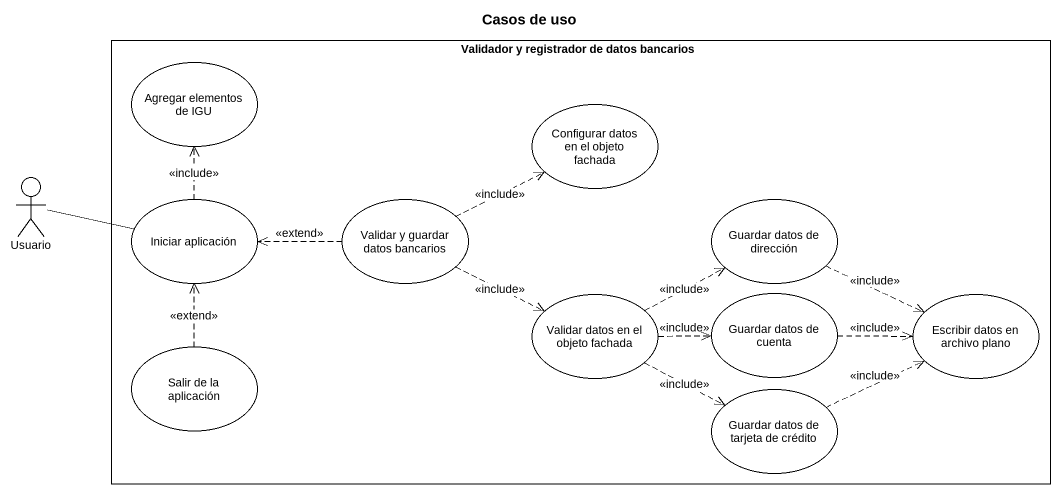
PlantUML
@startuml
title Casos de uso
rectangle "Validador y registrador de datos bancarios" as Validador_y_registrador_de {
  usecase "Agregar elementos de IGU" as Agregar_elementos_de_IGU
  usecase "Configurar datos en el objeto fachada" as Configurar_datos_en_el
  usecase "Iniciar aplicación" as Iniciar_aplicación
  usecase "Validar y guardar datos bancarios" as Validar_y_guardar_datos
  usecase "Guardar datos de dirección" as Guardar_datos_de_dirección
  usecase "Validar datos en el objeto fachada" as Validar_datos_en_el_objeto
  usecase "Guardar datos de cuenta" as Guardar_datos_de_cuenta
  usecase "Escribir datos en archivo plano" as Escribir_datos_en_archivo
  usecase "Salir de la aplicación" as Salir_de_la_aplicación
  usecase "Guardar datos de tarjeta de crédito" as Guardar_datos_de_tarjeta_de
}
actor Usuario
Usuario -right- Iniciar_aplicación
Iniciar_aplicación .up.> Agregar_elementos_de_IGU : <<include>>
Validar_y_guardar_datos .right.> Configurar_datos_en_el : <<include>>
Validar_y_guardar_datos .left.> Iniciar_aplicación : <<extend>>
Validar_y_guardar_datos .right.> Validar_datos_en_el_objeto : <<include>>
Guardar_datos_de_dirección .right.> Escribir_datos_en_archivo : <<include>>
Validar_datos_en_el_objeto .right.> Guardar_datos_de_dirección : <<include>>
Validar_datos_en_el_objeto .right.> Guardar_datos_de_cuenta : <<include>>
Validar_datos_en_el_objeto .right.> Guardar_datos_de_tarjeta_de : <<include>>
Guardar_datos_de_cuenta .right.> Escribir_datos_en_archivo : <<include>>
Salir_de_la_aplicación .up.> Iniciar_aplicación : <<extend>>
Guardar_datos_de_tarjeta_de .right.> Escribir_datos_en_archivo : <<include>>
@enduml
